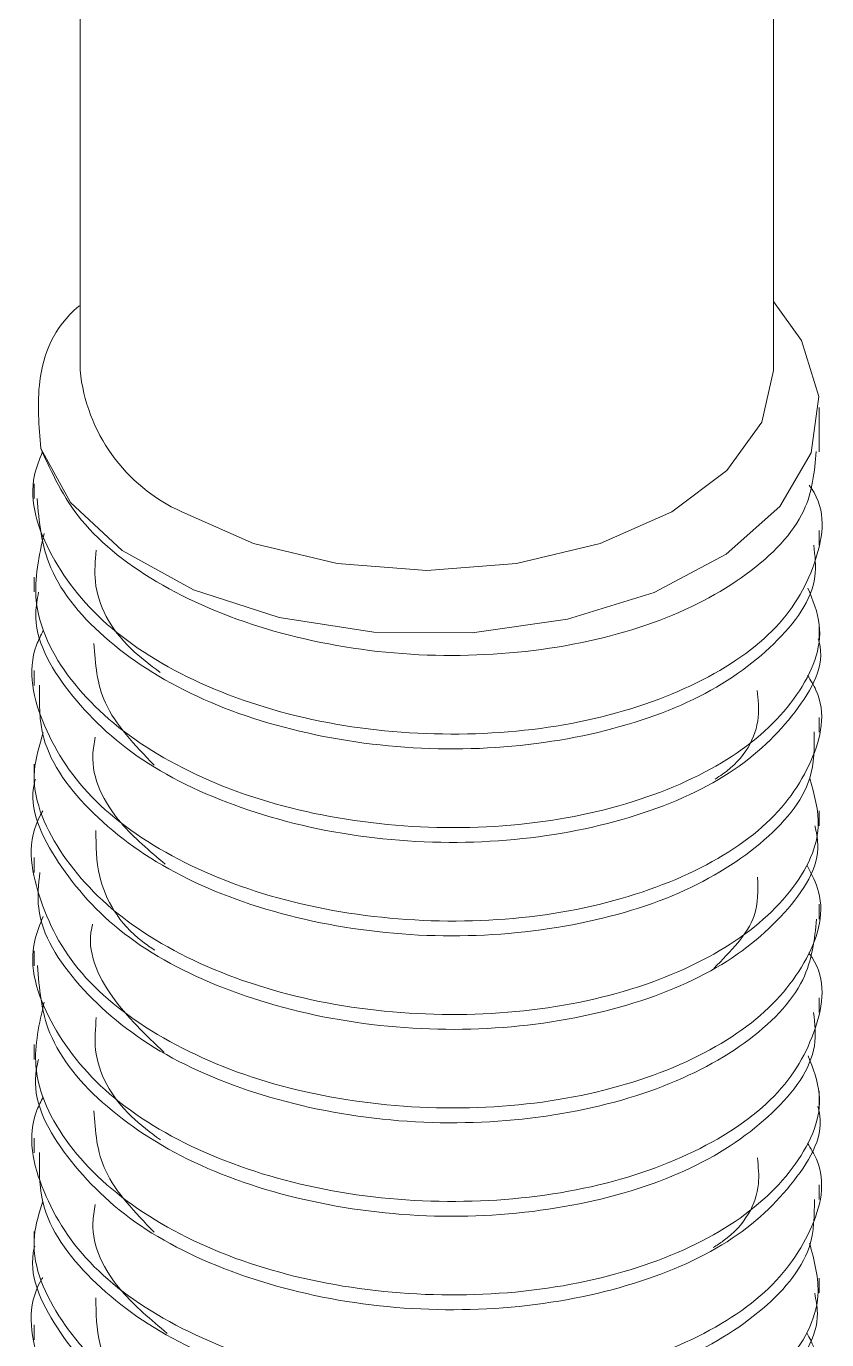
# Model space of a CAD drawing. Extents: x -976302 to -776254, y 5665 to 231437.
# Drawn here: x -787127.3 to -787065.8, y 82309.3 to 82410.4 of the extents above; entities that cross this region are included whole.
import ezdxf

# ---------------------------------------------------------------- set-up
doc = ezdxf.new("R2010")
doc.units = 0
doc.header["$LTSCALE"] = 1000
doc.header["$MEASUREMENT"] = 0

msp = doc.modelspace()

# ---------------------------------------------------------------- linework, layer by layer
at = {"linetype": 'Continuous', "lineweight": 15}
for p, q in [((-787123.19, 82471.64), (-787123.19, 82383.91)), ((-787123.19, 82471.64), (-787123.19, 82383.91)), ((-787069.85, 82383.91), (-787069.85, 82471.64)), ((-787069.85, 82383.91), (-787069.85, 82471.64)), ((-787066.33, 82377.64), (-787066.33, 82381.04)), ((-787066.33, 82377.64), (-787066.33, 82381.04)), ((-787126.72, 82375.19), (-787126.72, 82374.05)), ((-787126.72, 82375.19), (-787126.72, 82374.05)), ((-787066.33, 82370.46), (-787066.33, 82371.59)), ((-787066.33, 82370.46), (-787066.33, 82371.59)), ((-787126.72, 82368), (-787126.72, 82366.86)), ((-787126.72, 82368), (-787126.72, 82366.86)), ((-787066.33, 82363.26), (-787066.33, 82364.41)), ((-787066.33, 82363.26), (-787066.33, 82364.41)), ((-787126.72, 82360.81), (-787126.72, 82359.67)), ((-787126.72, 82360.81), (-787126.72, 82359.67)), ((-787066.33, 82356.07), (-787066.33, 82357.21)), ((-787066.33, 82356.07), (-787066.33, 82357.21)), ((-787126.72, 82353.62), (-787126.72, 82352.47)), ((-787126.72, 82353.62), (-787126.72, 82352.47)), ((-787066.33, 82348.88), (-787066.33, 82350.02)), ((-787066.33, 82348.88), (-787066.33, 82350.02)), ((-787126.72, 82346.42), (-787126.72, 82345.29)), ((-787126.72, 82346.42), (-787126.72, 82345.29)), ((-787066.33, 82341.69), (-787066.33, 82342.83)), ((-787066.33, 82341.69), (-787066.33, 82342.83)), ((-787126.72, 82339.24), (-787126.72, 82338.09)), ((-787126.72, 82339.24), (-787126.72, 82338.09)), ((-787066.33, 82334.5), (-787066.33, 82335.64)), ((-787066.33, 82334.5), (-787066.33, 82335.64)), ((-787126.72, 82332.04), (-787126.72, 82330.9)), ((-787126.72, 82332.04), (-787126.72, 82330.9)), ((-787066.33, 82327.31), (-787066.33, 82328.45)), ((-787066.33, 82327.31), (-787066.33, 82328.45)), ((-787126.72, 82324.85), (-787126.72, 82323.72)), ((-787126.72, 82324.85), (-787126.72, 82323.72)), ((-787066.33, 82320.12), (-787066.33, 82321.26)), ((-787066.33, 82320.12), (-787066.33, 82321.26)), ((-787126.72, 82317.67), (-787126.72, 82316.52)), ((-787126.72, 82317.67), (-787126.72, 82316.52)), ((-787066.33, 82312.93), (-787066.33, 82314.07)), ((-787066.33, 82312.93), (-787066.33, 82314.07)), ((-787126.72, 82310.47), (-787126.72, 82309.33)), ((-787126.72, 82310.47), (-787126.72, 82309.33))]:
    msp.add_line(p, q, dxfattribs=at)
at = {"linetype": 'Continuous', "lineweight": 15, "flags": 128}
for points in [[(-787126.22, 82377.9), (-787123.94, 82373.74), (-787119.95, 82370.04), (-787114.48, 82367.02), (-787107.89, 82364.89), (-787100.59, 82363.76), (-787093.04, 82363.72), (-787085.7, 82364.76), (-787079.04, 82366.83), (-787073.48, 82369.78), (-787069.36, 82373.43), (-787066.94, 82377.56), (-787066.37, 82381.91), (-787067.69, 82386.21), (-787069.85, 82389.21)], [(-787126.22, 82377.9), (-787123.94, 82373.74), (-787119.95, 82370.04), (-787114.48, 82367.02), (-787107.89, 82364.89), (-787100.59, 82363.76), (-787093.04, 82363.72), (-787085.7, 82364.76), (-787079.04, 82366.83), (-787073.48, 82369.78), (-787069.36, 82373.43), (-787066.94, 82377.56), (-787066.37, 82381.91), (-787067.69, 82386.21), (-787069.85, 82389.21)], [(-787115.38, 82373.03), (-787109.86, 82370.58), (-787103.43, 82369.04), (-787096.52, 82368.52), (-787089.62, 82369.04), (-787083.19, 82370.58), (-787077.66, 82373.03), (-787073.43, 82376.21), (-787070.76, 82379.93), (-787069.85, 82383.91)], [(-787115.38, 82373.03), (-787109.86, 82370.58), (-787103.43, 82369.04), (-787096.52, 82368.52), (-787089.62, 82369.04), (-787083.19, 82370.58), (-787077.66, 82373.03), (-787073.43, 82376.21), (-787070.76, 82379.93), (-787069.85, 82383.91)]]:
    msp.add_lwpolyline(points, dxfattribs=at)
at = {"linetype": 'Continuous', "lineweight": 15}
msp.add_arc((-787109.87, 82385.23), 13.39, 185.6298, 245.6904, dxfattribs=at)
msp.add_arc((-787109.87, 82385.23), 13.39, 185.6298, 245.6904, dxfattribs=at)
for points, knots in [([(-787126.22, 82377.9), (-787126.37, 82379.61), (-787126.69, 82383.31), (-787125.26, 82387.25), (-787123.23, 82388.89), (-787123.19, 82388.91)], [0, 0, 0, 0, 0.459444, 0.99159, 1, 1, 1, 1]), ([(-787126.22, 82377.9), (-787126.37, 82379.61), (-787126.69, 82383.31), (-787125.26, 82387.25), (-787123.23, 82388.89), (-787123.19, 82388.91)], [0, 0, 0, 0, 0.459444, 0.99159, 1, 1, 1, 1]), ([(-787126.09, 82377.66), (-787126.33, 82377.06), (-787127.36, 82374.43), (-787125.74, 82369.52), (-787121.25, 82363.86), (-787113.71, 82359.34), (-787104.3, 82356.48), (-787093.99, 82355.61), (-787083.97, 82356.67), (-787075.39, 82359.64), (-787069.1, 82364), (-787066.27, 82369.28), (-787065.75, 82373.22), (-787067.05, 82374.99), (-787067.11, 82375.07)], [0, 0, 0, 0, 0.028665, 0.125321, 0.221997, 0.318651, 0.415312, 0.511979, 0.608634, 0.705312, 0.801965, 0.898643, 0.995301, 1, 1, 1, 1]), ([(-787126.09, 82377.66), (-787126.33, 82377.06), (-787127.36, 82374.43), (-787125.74, 82369.52), (-787121.25, 82363.86), (-787113.71, 82359.34), (-787104.3, 82356.48), (-787093.99, 82355.61), (-787083.97, 82356.67), (-787075.39, 82359.64), (-787069.1, 82364), (-787066.27, 82369.28), (-787065.75, 82373.22), (-787067.05, 82374.99), (-787067.11, 82375.07)], [0, 0, 0, 0, 0.028665, 0.125321, 0.221997, 0.318651, 0.415312, 0.511979, 0.608634, 0.705312, 0.801965, 0.898643, 0.995301, 1, 1, 1, 1]), ([(-787066.56, 82377.66), (-787066.7, 82376.13), (-787067.01, 82372.76), (-787071.54, 82368.03), (-787078.8, 82364.21), (-787088.16, 82362.05), (-787098.43, 82361.77), (-787108.52, 82363.56), (-787117.18, 82367.12), (-787123.59, 82372.11), (-787125.37, 82376.01), (-787126.22, 82377.9)], [0, 0, 0, 0, 0.095402, 0.209466, 0.323508, 0.437554, 0.551614, 0.665656, 0.779727, 0.893768, 1, 1, 1, 1]), ([(-787066.56, 82377.66), (-787066.7, 82376.13), (-787067.01, 82372.76), (-787071.54, 82368.03), (-787078.8, 82364.21), (-787088.16, 82362.05), (-787098.43, 82361.77), (-787108.52, 82363.56), (-787117.18, 82367.12), (-787123.59, 82372.11), (-787125.37, 82376.01), (-787126.22, 82377.9)], [0, 0, 0, 0, 0.095402, 0.209466, 0.323508, 0.437554, 0.551614, 0.665656, 0.779727, 0.893768, 1, 1, 1, 1]), ([(-787066.75, 82370.45), (-787066.66, 82369.64), (-787066.34, 82367.01), (-787069.45, 82362.72), (-787075.59, 82358.34), (-787084.3, 82355.51), (-787094.34, 82354.44), (-787104.63, 82355.44), (-787114.03, 82358.32), (-787121.36, 82362.88), (-787125.99, 82368.37), (-787126.35, 82372.26), (-787126.51, 82374.06)], [0, 0, 0, 0, 0.047359, 0.154844, 0.26234, 0.369815, 0.477329, 0.58481, 0.692309, 0.799791, 0.907272, 1, 1, 1, 1]), ([(-787066.75, 82370.45), (-787066.66, 82369.64), (-787066.34, 82367.01), (-787069.45, 82362.72), (-787075.59, 82358.34), (-787084.3, 82355.51), (-787094.34, 82354.44), (-787104.63, 82355.44), (-787114.03, 82358.32), (-787121.36, 82362.88), (-787125.99, 82368.37), (-787126.35, 82372.26), (-787126.51, 82374.06)], [0, 0, 0, 0, 0.047359, 0.154844, 0.26234, 0.369815, 0.477329, 0.58481, 0.692309, 0.799791, 0.907272, 1, 1, 1, 1]), ([(-787125.97, 82371.36), (-787126.36, 82369.63), (-787127.2, 82365.83), (-787124.36, 82359.98), (-787118.56, 82354.73), (-787110.17, 82350.78), (-787100.27, 82348.72), (-787089.93, 82348.59), (-787080.36, 82350.45), (-787072.56, 82354.03), (-787067.64, 82358.8), (-787065.72, 82363.51), (-787066.82, 82366.23), (-787067.2, 82367.16)], [0, 0, 0, 0, 0.08036, 0.176905, 0.27347, 0.370012, 0.466582, 0.563128, 0.659683, 0.756232, 0.852774, 0.949343, 1, 1, 1, 1]), ([(-787125.97, 82371.36), (-787126.36, 82369.63), (-787127.2, 82365.83), (-787124.36, 82359.98), (-787118.56, 82354.73), (-787110.17, 82350.78), (-787100.27, 82348.72), (-787089.93, 82348.59), (-787080.36, 82350.45), (-787072.56, 82354.03), (-787067.64, 82358.8), (-787065.72, 82363.51), (-787066.82, 82366.23), (-787067.2, 82367.16)], [0, 0, 0, 0, 0.08036, 0.176905, 0.27347, 0.370012, 0.466582, 0.563128, 0.659683, 0.756232, 0.852774, 0.949343, 1, 1, 1, 1]), ([(-787121.95, 82370.07), (-787122.03, 82369.27), (-787122.27, 82366.67), (-787120.47, 82363.26), (-787117.82, 82361.26), (-787117.03, 82360.66)], [0, 0, 0, 0, 0.239151, 0.77258, 1, 1, 1, 1]), ([(-787121.95, 82370.07), (-787122.03, 82369.27), (-787122.27, 82366.67), (-787120.47, 82363.26), (-787117.82, 82361.26), (-787117.03, 82360.66)], [0, 0, 0, 0, 0.239151, 0.77258, 1, 1, 1, 1]), ([(-787066.41, 82363.25), (-787066.38, 82363.17), (-787065.82, 82361.28), (-787067.89, 82357.53), (-787072.75, 82352.72), (-787080.67, 82349.23), (-787090.27, 82347.44), (-787100.62, 82347.6), (-787110.48, 82349.79), (-787118.83, 82353.7), (-787124.4, 82359.08), (-787126.97, 82363.7), (-787126.49, 82366.31), (-787126.39, 82366.84)], [0, 0, 0, 0, 0.004925, 0.112426, 0.219956, 0.327454, 0.434969, 0.542477, 0.649981, 0.7575, 0.864996, 0.97253, 1, 1, 1, 1]), ([(-787066.41, 82363.25), (-787066.38, 82363.17), (-787065.82, 82361.28), (-787067.89, 82357.53), (-787072.75, 82352.72), (-787080.67, 82349.23), (-787090.27, 82347.44), (-787100.62, 82347.6), (-787110.48, 82349.79), (-787118.83, 82353.7), (-787124.4, 82359.08), (-787126.97, 82363.7), (-787126.49, 82366.31), (-787126.39, 82366.84)], [0, 0, 0, 0, 0.004925, 0.112426, 0.219956, 0.327454, 0.434969, 0.542477, 0.649981, 0.7575, 0.864996, 0.97253, 1, 1, 1, 1]), ([(-787126.03, 82363.9), (-787126.22, 82363.53), (-787127.4, 82361.16), (-787126.29, 82356.43), (-787122.5, 82350.59), (-787115.48, 82345.79), (-787106.39, 82342.54), (-787096.17, 82341.25), (-787086, 82341.89), (-787077.02, 82344.5), (-787070.18, 82348.61), (-787066.59, 82353.74), (-787065.68, 82357.96), (-787066.99, 82360.06), (-787067.23, 82360.44)], [0, 0, 0, 0, 0.017929, 0.114048, 0.210179, 0.306301, 0.402417, 0.498558, 0.594676, 0.69082, 0.786937, 0.883067, 0.979192, 1, 1, 1, 1]), ([(-787126.03, 82363.9), (-787126.22, 82363.53), (-787127.4, 82361.16), (-787126.29, 82356.43), (-787122.5, 82350.59), (-787115.48, 82345.79), (-787106.39, 82342.54), (-787096.17, 82341.25), (-787086, 82341.89), (-787077.02, 82344.5), (-787070.18, 82348.61), (-787066.59, 82353.74), (-787065.68, 82357.96), (-787066.99, 82360.06), (-787067.23, 82360.44)], [0, 0, 0, 0, 0.017929, 0.114048, 0.210179, 0.306301, 0.402417, 0.498558, 0.594676, 0.69082, 0.786937, 0.883067, 0.979192, 1, 1, 1, 1]), ([(-787122.13, 82362.9), (-787122.02, 82361.34), (-787121.79, 82357.99), (-787118.99, 82355.09), (-787117.49, 82353.53)], [0, 0, 0, 0, 0.463728, 1, 1, 1, 1]), ([(-787122.13, 82362.9), (-787122.02, 82361.34), (-787121.79, 82357.99), (-787118.99, 82355.09), (-787117.49, 82353.53)], [0, 0, 0, 0, 0.463728, 1, 1, 1, 1]), ([(-787066.72, 82356.09), (-787066.71, 82354.89), (-787066.68, 82351.86), (-787070.5, 82347.32), (-787077.26, 82343.22), (-787086.33, 82340.75), (-787096.53, 82340.09), (-787106.71, 82341.52), (-787115.79, 82344.77), (-787122.55, 82349.64), (-787126.37, 82354.86), (-787126.34, 82358.32), (-787126.33, 82359.68)], [0, 0, 0, 0, 0.0700873, 0.1775709, 0.2850472, 0.3925157, 0.5000136, 0.6074855, 0.7149845, 0.822454, 0.9299367, 1, 1, 1, 1]), ([(-787066.72, 82356.09), (-787066.71, 82354.89), (-787066.68, 82351.86), (-787070.5, 82347.32), (-787077.26, 82343.22), (-787086.33, 82340.75), (-787096.53, 82340.09), (-787106.71, 82341.52), (-787115.79, 82344.77), (-787122.55, 82349.64), (-787126.37, 82354.86), (-787126.34, 82358.32), (-787126.33, 82359.68)], [0, 0, 0, 0, 0.0700873, 0.1775709, 0.2850472, 0.3925157, 0.5000136, 0.6074855, 0.7149845, 0.822454, 0.9299367, 1, 1, 1, 1]), ([(-787074.33, 82352.46), (-787074.14, 82352.59), (-787072.14, 82353.89), (-787070.8, 82356.38), (-787071.03, 82358.6), (-787071.1, 82359.28)], [0, 0, 0, 0, 0.069051, 0.712058, 1, 1, 1, 1]), ([(-787074.33, 82352.46), (-787074.14, 82352.59), (-787072.14, 82353.89), (-787070.8, 82356.38), (-787071.03, 82358.6), (-787071.1, 82359.28)], [0, 0, 0, 0, 0.069051, 0.712058, 1, 1, 1, 1]), ([(-787126.03, 82356.05), (-787126.33, 82355.07), (-787127.27, 82352.05), (-787125.16, 82346.83), (-787120.04, 82341.36), (-787112.09, 82337.09), (-787102.43, 82334.6), (-787092.09, 82334.08), (-787082.26, 82335.51), (-787074, 82338.79), (-787068.42, 82343.33), (-787065.84, 82348.23), (-787066.71, 82351.28), (-787067.06, 82352.52)], [0, 0, 0, 0, 0.046668, 0.145102, 0.243562, 0.341994, 0.440442, 0.538881, 0.637318, 0.735767, 0.834196, 0.93266, 1, 1, 1, 1]), ([(-787126.03, 82356.05), (-787126.33, 82355.07), (-787127.27, 82352.05), (-787125.16, 82346.83), (-787120.04, 82341.36), (-787112.09, 82337.09), (-787102.43, 82334.6), (-787092.09, 82334.08), (-787082.26, 82335.51), (-787074, 82338.79), (-787068.42, 82343.33), (-787065.84, 82348.23), (-787066.71, 82351.28), (-787067.06, 82352.52)], [0, 0, 0, 0, 0.046668, 0.145102, 0.243562, 0.341994, 0.440442, 0.538881, 0.637318, 0.735767, 0.834196, 0.93266, 1, 1, 1, 1]), ([(-787122.04, 82355.68), (-787122.12, 82355.23), (-787122.52, 82352.99), (-787120.8, 82349.42), (-787117.86, 82346.94), (-787116.65, 82345.92)], [0, 0, 0, 0, 0.129171, 0.641678, 1, 1, 1, 1]), ([(-787122.04, 82355.68), (-787122.12, 82355.23), (-787122.52, 82352.99), (-787120.8, 82349.42), (-787117.86, 82346.94), (-787116.65, 82345.92)], [0, 0, 0, 0, 0.129171, 0.641678, 1, 1, 1, 1]), ([(-787066.66, 82348.87), (-787066.56, 82348.4), (-787066.08, 82346.11), (-787068.65, 82342.07), (-787074.22, 82337.47), (-787082.57, 82334.33), (-787092.43, 82332.91), (-787102.78, 82333.53), (-787112.38, 82336.09), (-787120.3, 82340.35), (-787125.15, 82345.94), (-787127.23, 82350.22), (-787126.67, 82352.37), (-787126.64, 82352.47)], [0, 0, 0, 0, 0.027503, 0.135005, 0.242531, 0.35003, 0.457558, 0.565061, 0.672573, 0.780081, 0.887579, 0.995109, 1, 1, 1, 1]), ([(-787066.66, 82348.87), (-787066.56, 82348.4), (-787066.08, 82346.11), (-787068.65, 82342.07), (-787074.22, 82337.47), (-787082.57, 82334.33), (-787092.43, 82332.91), (-787102.78, 82333.53), (-787112.38, 82336.09), (-787120.3, 82340.35), (-787125.15, 82345.94), (-787127.23, 82350.22), (-787126.67, 82352.37), (-787126.64, 82352.47)], [0, 0, 0, 0, 0.027503, 0.135005, 0.242531, 0.35003, 0.457558, 0.565061, 0.672573, 0.780081, 0.887579, 0.995109, 1, 1, 1, 1]), ([(-787126.06, 82350.02), (-787126.12, 82349.92), (-787127.36, 82347.85), (-787126.67, 82343.37), (-787123.62, 82337.37), (-787117.15, 82332.31), (-787108.44, 82328.68), (-787098.36, 82326.98), (-787088.08, 82327.21), (-787078.76, 82329.42), (-787071.4, 82333.26), (-787067.08, 82338.21), (-787065.67, 82342.71), (-787066.91, 82345.14), (-787067.25, 82345.81)], [0, 0, 0, 0, 0.00517, 0.100988, 0.196806, 0.29263, 0.388439, 0.484281, 0.580096, 0.675926, 0.771739, 0.867555, 0.963384, 1, 1, 1, 1]), ([(-787126.06, 82350.02), (-787126.12, 82349.92), (-787127.36, 82347.85), (-787126.67, 82343.37), (-787123.62, 82337.37), (-787117.15, 82332.31), (-787108.44, 82328.68), (-787098.36, 82326.98), (-787088.08, 82327.21), (-787078.76, 82329.42), (-787071.4, 82333.26), (-787067.08, 82338.21), (-787065.67, 82342.71), (-787066.91, 82345.14), (-787067.25, 82345.81)], [0, 0, 0, 0, 0.00517, 0.100988, 0.196806, 0.29263, 0.388439, 0.484281, 0.580096, 0.675926, 0.771739, 0.867555, 0.963384, 1, 1, 1, 1]), ([(-787121.98, 82348.51), (-787121.97, 82347.33), (-787121.95, 82344.36), (-787120.06, 82341.09), (-787117.77, 82339.51), (-787117.45, 82339.3)], [0, 0, 0, 0, 0.360748, 0.9109, 1, 1, 1, 1]), ([(-787121.98, 82348.51), (-787121.97, 82347.33), (-787121.95, 82344.36), (-787120.06, 82341.09), (-787117.77, 82339.51), (-787117.45, 82339.3)], [0, 0, 0, 0, 0.360748, 0.9109, 1, 1, 1, 1]), ([(-787066.53, 82341.7), (-787066.7, 82340.12), (-787067.06, 82336.71), (-787071.69, 82331.96), (-787079.03, 82328.18), (-787088.42, 82326.06), (-787098.71, 82325.84), (-787108.75, 82327.68), (-787117.46, 82331.28), (-787123.6, 82336.44), (-787126.71, 82341.35), (-787126.39, 82344.36), (-787126.29, 82345.28)], [0, 0, 0, 0, 0.092743, 0.200245, 0.307724, 0.415209, 0.522704, 0.630184, 0.73769, 0.845168, 0.952672, 1, 1, 1, 1]), ([(-787066.53, 82341.7), (-787066.7, 82340.12), (-787067.06, 82336.71), (-787071.69, 82331.96), (-787079.03, 82328.18), (-787088.42, 82326.06), (-787098.71, 82325.84), (-787108.75, 82327.68), (-787117.46, 82331.28), (-787123.6, 82336.44), (-787126.71, 82341.35), (-787126.39, 82344.36), (-787126.29, 82345.28)], [0, 0, 0, 0, 0.092743, 0.200245, 0.307724, 0.415209, 0.522704, 0.630184, 0.73769, 0.845168, 0.952672, 1, 1, 1, 1]), ([(-787074.45, 82337.89), (-787073.15, 82339.21), (-787070.96, 82341.41), (-787071.04, 82343.91), (-787071.07, 82344.92)], [0, 0, 0, 0, 0.59635, 1, 1, 1, 1]), ([(-787074.45, 82337.89), (-787073.15, 82339.21), (-787070.96, 82341.41), (-787071.04, 82343.91), (-787071.07, 82344.92)], [0, 0, 0, 0, 0.59635, 1, 1, 1, 1]), ([(-787126.04, 82341.89), (-787126.29, 82341.28), (-787127.37, 82338.65), (-787125.83, 82333.72), (-787121.41, 82328.04), (-787113.94, 82323.48), (-787104.56, 82320.58), (-787094.26, 82319.65), (-787084.22, 82320.66), (-787075.59, 82323.59), (-787069.23, 82327.92), (-787066.3, 82333.18), (-787065.74, 82337.16), (-787067.05, 82338.97), (-787067.13, 82339.09)], [0, 0, 0, 0, 0.028999, 0.12542, 0.221858, 0.318277, 0.4147, 0.511132, 0.607551, 0.703994, 0.800411, 0.896852, 0.993273, 1, 1, 1, 1]), ([(-787126.04, 82341.89), (-787126.29, 82341.28), (-787127.37, 82338.65), (-787125.83, 82333.72), (-787121.41, 82328.04), (-787113.94, 82323.48), (-787104.56, 82320.58), (-787094.26, 82319.65), (-787084.22, 82320.66), (-787075.59, 82323.59), (-787069.23, 82327.92), (-787066.3, 82333.18), (-787065.74, 82337.16), (-787067.05, 82338.97), (-787067.13, 82339.09)], [0, 0, 0, 0, 0.028999, 0.12542, 0.221858, 0.318277, 0.4147, 0.511132, 0.607551, 0.703994, 0.800411, 0.896852, 0.993273, 1, 1, 1, 1]), ([(-787122.24, 82341.31), (-787122.26, 82341.21), (-787122.74, 82339.33), (-787121.16, 82335.68), (-787118.16, 82332.79), (-787116.73, 82331.42)], [0, 0, 0, 0, 0.0289232, 0.5375916, 1, 1, 1, 1]), ([(-787122.24, 82341.31), (-787122.26, 82341.21), (-787122.74, 82339.33), (-787121.16, 82335.68), (-787118.16, 82332.79), (-787116.73, 82331.42)], [0, 0, 0, 0, 0.0289232, 0.5375916, 1, 1, 1, 1]), ([(-787066.76, 82334.5), (-787066.67, 82333.64), (-787066.38, 82330.95), (-787069.57, 82326.64), (-787075.8, 82322.29), (-787084.55, 82319.5), (-787094.61, 82318.48), (-787104.89, 82319.54), (-787114.25, 82322.47), (-787121.51, 82327.07), (-787126.04, 82332.52), (-787126.34, 82336.36), (-787126.48, 82338.11)], [0, 0, 0, 0, 0.05021, 0.157693, 0.265185, 0.372659, 0.48017, 0.58765, 0.695148, 0.802626, 0.910107, 1, 1, 1, 1]), ([(-787066.76, 82334.5), (-787066.67, 82333.64), (-787066.38, 82330.95), (-787069.57, 82326.64), (-787075.8, 82322.29), (-787084.55, 82319.5), (-787094.61, 82318.48), (-787104.89, 82319.54), (-787114.25, 82322.47), (-787121.51, 82327.07), (-787126.04, 82332.52), (-787126.34, 82336.36), (-787126.48, 82338.11)], [0, 0, 0, 0, 0.05021, 0.157693, 0.265185, 0.372659, 0.48017, 0.58765, 0.695148, 0.802626, 0.910107, 1, 1, 1, 1]), ([(-787125.96, 82335.29), (-787126.34, 82333.66), (-787127.21, 82329.95), (-787124.47, 82324.17), (-787118.75, 82318.9), (-787110.42, 82314.91), (-787100.54, 82312.79), (-787090.2, 82312.62), (-787080.59, 82314.42), (-787072.73, 82317.97), (-787067.73, 82322.71), (-787065.73, 82327.44), (-787066.81, 82330.2), (-787067.19, 82331.18)], [0, 0, 0, 0, 0.076219, 0.172993, 0.269788, 0.36656, 0.463358, 0.560133, 0.656916, 0.753696, 0.850466, 0.947266, 1, 1, 1, 1]), ([(-787125.96, 82335.29), (-787126.34, 82333.66), (-787127.21, 82329.95), (-787124.47, 82324.17), (-787118.75, 82318.9), (-787110.42, 82314.91), (-787100.54, 82312.79), (-787090.2, 82312.62), (-787080.59, 82314.42), (-787072.73, 82317.97), (-787067.73, 82322.71), (-787065.73, 82327.44), (-787066.81, 82330.2), (-787067.19, 82331.18)], [0, 0, 0, 0, 0.076219, 0.172993, 0.269788, 0.36656, 0.463358, 0.560133, 0.656916, 0.753696, 0.850466, 0.947266, 1, 1, 1, 1]), ([(-787121.95, 82334.12), (-787122.02, 82333.29), (-787122.25, 82330.67), (-787120.44, 82327.27), (-787117.8, 82325.28), (-787117.02, 82324.7)], [0, 0, 0, 0, 0.24473, 0.777613, 1, 1, 1, 1]), ([(-787121.95, 82334.12), (-787122.02, 82333.29), (-787122.25, 82330.67), (-787120.44, 82327.27), (-787117.8, 82325.28), (-787117.02, 82324.7)], [0, 0, 0, 0, 0.24473, 0.777613, 1, 1, 1, 1]), ([(-787066.44, 82327.3), (-787066.41, 82327.17), (-787065.85, 82325.23), (-787067.98, 82321.44), (-787072.92, 82316.65), (-787080.9, 82313.21), (-787090.54, 82311.46), (-787100.89, 82311.68), (-787110.72, 82313.92), (-787119.02, 82317.87), (-787124.5, 82323.28), (-787127, 82327.86), (-787126.51, 82330.41), (-787126.41, 82330.89)], [0, 0, 0, 0, 0.007746, 0.115249, 0.222781, 0.330282, 0.4378, 0.54531, 0.652817, 0.760336, 0.867835, 0.975371, 1, 1, 1, 1]), ([(-787066.44, 82327.3), (-787066.41, 82327.17), (-787065.85, 82325.23), (-787067.98, 82321.44), (-787072.92, 82316.65), (-787080.9, 82313.21), (-787090.54, 82311.46), (-787100.89, 82311.68), (-787110.72, 82313.92), (-787119.02, 82317.87), (-787124.5, 82323.28), (-787127, 82327.86), (-787126.51, 82330.41), (-787126.41, 82330.89)], [0, 0, 0, 0, 0.007746, 0.115249, 0.222781, 0.330282, 0.4378, 0.54531, 0.652817, 0.760336, 0.867835, 0.975371, 1, 1, 1, 1]), ([(-787126.03, 82328.01), (-787126.21, 82327.67), (-787127.4, 82325.34), (-787126.35, 82320.64), (-787122.65, 82314.78), (-787115.69, 82309.95), (-787106.65, 82306.64), (-787096.45, 82305.31), (-787086.25, 82305.9), (-787077.24, 82308.46), (-787070.33, 82312.53), (-787066.65, 82317.64), (-787065.67, 82321.9), (-787066.98, 82324.04), (-787067.23, 82324.45)], [0, 0, 0, 0, 0.016334, 0.112413, 0.208502, 0.304584, 0.40066, 0.496761, 0.592839, 0.688942, 0.785018, 0.881106, 0.977192, 1, 1, 1, 1]), ([(-787126.03, 82328.01), (-787126.21, 82327.67), (-787127.4, 82325.34), (-787126.35, 82320.64), (-787122.65, 82314.78), (-787115.69, 82309.95), (-787106.65, 82306.64), (-787096.45, 82305.31), (-787086.25, 82305.9), (-787077.24, 82308.46), (-787070.33, 82312.53), (-787066.65, 82317.64), (-787065.67, 82321.9), (-787066.98, 82324.04), (-787067.23, 82324.45)], [0, 0, 0, 0, 0.016334, 0.112413, 0.208502, 0.304584, 0.40066, 0.496761, 0.592839, 0.688942, 0.785018, 0.881106, 0.977192, 1, 1, 1, 1]), ([(-787122.14, 82326.95), (-787122.03, 82325.37), (-787121.78, 82322.02), (-787118.98, 82319.13), (-787117.5, 82317.61)], [0, 0, 0, 0, 0.470973, 1, 1, 1, 1]), ([(-787122.14, 82326.95), (-787122.03, 82325.37), (-787121.78, 82322.02), (-787118.98, 82319.13), (-787117.5, 82317.61)], [0, 0, 0, 0, 0.470973, 1, 1, 1, 1]), ([(-787066.7, 82320.13), (-787066.71, 82318.89), (-787066.72, 82315.81), (-787070.64, 82311.24), (-787077.48, 82307.18), (-787086.59, 82304.75), (-787096.8, 82304.14), (-787106.97, 82305.63), (-787116, 82308.92), (-787122.69, 82313.83), (-787126.42, 82319.01), (-787126.34, 82322.42), (-787126.31, 82323.73)], [0, 0, 0, 0, 0.072935, 0.18042, 0.287895, 0.395364, 0.502861, 0.610333, 0.717833, 0.825302, 0.932786, 1, 1, 1, 1]), ([(-787066.7, 82320.13), (-787066.71, 82318.89), (-787066.72, 82315.81), (-787070.64, 82311.24), (-787077.48, 82307.18), (-787086.59, 82304.75), (-787096.8, 82304.14), (-787106.97, 82305.63), (-787116, 82308.92), (-787122.69, 82313.83), (-787126.42, 82319.01), (-787126.34, 82322.42), (-787126.31, 82323.73)], [0, 0, 0, 0, 0.072935, 0.18042, 0.287895, 0.395364, 0.502861, 0.610333, 0.717833, 0.825302, 0.932786, 1, 1, 1, 1]), ([(-787074.48, 82316.42), (-787074.22, 82316.59), (-787072.16, 82317.93), (-787070.78, 82320.46), (-787071.02, 82322.66), (-787071.09, 82323.33)], [0, 0, 0, 0, 0.091482, 0.723771, 1, 1, 1, 1]), ([(-787074.48, 82316.42), (-787074.22, 82316.59), (-787072.16, 82317.93), (-787070.78, 82320.46), (-787071.02, 82322.66), (-787071.09, 82323.33)], [0, 0, 0, 0, 0.091482, 0.723771, 1, 1, 1, 1]), ([(-787126.06, 82319.98), (-787126.34, 82319.1), (-787127.28, 82316.17), (-787125.25, 82311.04), (-787120.22, 82305.53), (-787112.33, 82301.23), (-787102.7, 82298.69), (-787092.36, 82298.11), (-787082.5, 82299.49), (-787074.19, 82302.73), (-787068.52, 82307.25), (-787065.84, 82312.25), (-787066.71, 82315.42), (-787067.08, 82316.77)], [0, 0, 0, 0, 0.042151, 0.140396, 0.238667, 0.336909, 0.435167, 0.533418, 0.631666, 0.729926, 0.828167, 0.926441, 1, 1, 1, 1]), ([(-787126.06, 82319.98), (-787126.34, 82319.1), (-787127.28, 82316.17), (-787125.25, 82311.04), (-787120.22, 82305.53), (-787112.33, 82301.23), (-787102.7, 82298.69), (-787092.36, 82298.11), (-787082.5, 82299.49), (-787074.19, 82302.73), (-787068.52, 82307.25), (-787065.84, 82312.25), (-787066.71, 82315.42), (-787067.08, 82316.77)], [0, 0, 0, 0, 0.042151, 0.140396, 0.238667, 0.336909, 0.435167, 0.533418, 0.631666, 0.729926, 0.828167, 0.926441, 1, 1, 1, 1]), ([(-787122.03, 82319.73), (-787122.11, 82319.26), (-787122.51, 82317), (-787120.74, 82313.37), (-787117.74, 82310.87), (-787116.49, 82309.82)], [0, 0, 0, 0, 0.132499, 0.636426, 1, 1, 1, 1]), ([(-787122.03, 82319.73), (-787122.11, 82319.26), (-787122.51, 82317), (-787120.74, 82313.37), (-787117.74, 82310.87), (-787116.49, 82309.82)], [0, 0, 0, 0, 0.132499, 0.636426, 1, 1, 1, 1]), ([(-787066.68, 82312.91), (-787066.58, 82312.4), (-787066.12, 82310.06), (-787068.76, 82305.98), (-787074.41, 82301.41), (-787082.82, 82298.32), (-787092.7, 82296.95), (-787103.05, 82297.62), (-787112.62, 82300.23), (-787120.48, 82304.53), (-787125.24, 82310.14), (-787127.26, 82314.38), (-787126.7, 82316.48), (-787126.68, 82316.52)], [0, 0, 0, 0, 0.030346, 0.137845, 0.245367, 0.352863, 0.460389, 0.56789, 0.6754, 0.782904, 0.890399, 0.997925, 1, 1, 1, 1]), ([(-787066.68, 82312.91), (-787066.58, 82312.4), (-787066.12, 82310.06), (-787068.76, 82305.98), (-787074.41, 82301.41), (-787082.82, 82298.32), (-787092.7, 82296.95), (-787103.05, 82297.62), (-787112.62, 82300.23), (-787120.48, 82304.53), (-787125.24, 82310.14), (-787127.26, 82314.38), (-787126.7, 82316.48), (-787126.68, 82316.52)], [0, 0, 0, 0, 0.030346, 0.137845, 0.245367, 0.352863, 0.460389, 0.56789, 0.6754, 0.782904, 0.890399, 0.997925, 1, 1, 1, 1]), ([(-787126.06, 82314.13), (-787126.11, 82314.06), (-787127.35, 82312.03), (-787126.71, 82307.58), (-787123.75, 82301.56), (-787117.35, 82296.47), (-787108.69, 82292.8), (-787098.63, 82291.04), (-787088.34, 82291.23), (-787078.99, 82293.39), (-787071.56, 82297.19), (-787067.15, 82302.12), (-787065.67, 82306.64), (-787066.9, 82309.11), (-787067.25, 82309.82)], [0, 0, 0, 0, 0.003564, 0.099346, 0.195128, 0.290919, 0.386693, 0.4825, 0.578279, 0.674073, 0.769851, 0.865631, 0.961425, 1, 1, 1, 1]), ([(-787126.06, 82314.13), (-787126.11, 82314.06), (-787127.35, 82312.03), (-787126.71, 82307.58), (-787123.75, 82301.56), (-787117.35, 82296.47), (-787108.69, 82292.8), (-787098.63, 82291.04), (-787088.34, 82291.23), (-787078.99, 82293.39), (-787071.56, 82297.19), (-787067.15, 82302.12), (-787065.67, 82306.64), (-787066.9, 82309.11), (-787067.25, 82309.82)], [0, 0, 0, 0, 0.003564, 0.099346, 0.195128, 0.290919, 0.386693, 0.4825, 0.578279, 0.674073, 0.769851, 0.865631, 0.961425, 1, 1, 1, 1]), ([(-787121.99, 82312.56), (-787121.97, 82311.36), (-787121.92, 82308.37), (-787120.07, 82305.13), (-787117.85, 82303.61), (-787117.61, 82303.44)], [0, 0, 0, 0, 0.371911, 0.9298, 1, 1, 1, 1]), ([(-787121.99, 82312.56), (-787121.97, 82311.36), (-787121.92, 82308.37), (-787120.07, 82305.13), (-787117.85, 82303.61), (-787117.61, 82303.44)], [0, 0, 0, 0, 0.371911, 0.9298, 1, 1, 1, 1])]:
    msp.add_open_spline(points, degree=3, knots=knots, dxfattribs=at)

doc.saveas('drawing.dxf')
